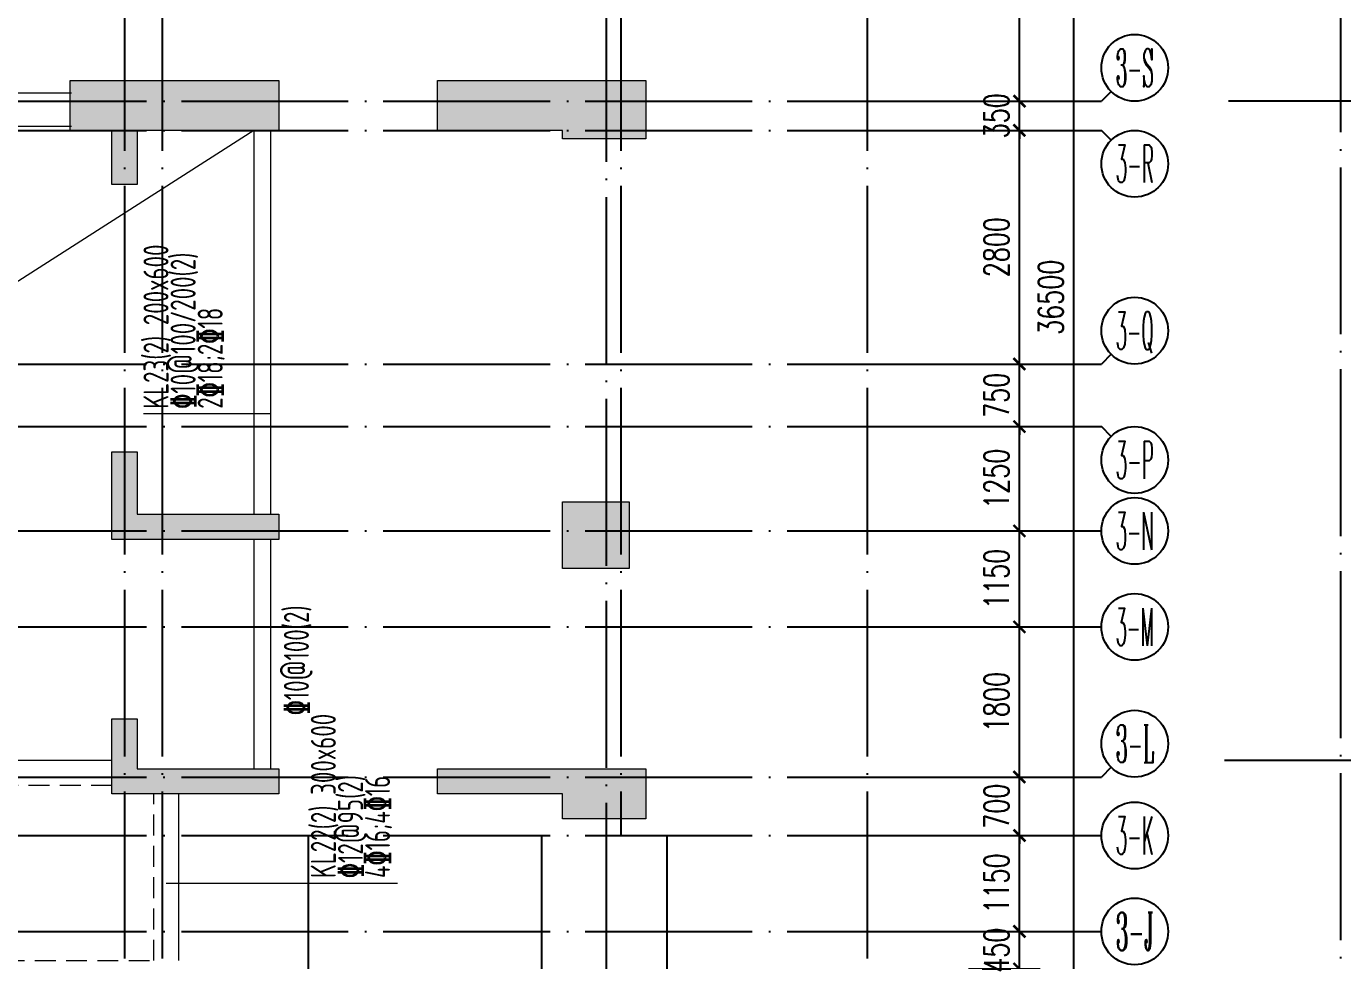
# Model space of a CAD drawing. Header units: millimetres. Extents: x 1089227 to 13101469, y 618865 to 10240562.
# Drawn here: x 3779074 to 3794853, y 4857557 to 4868755 of the extents above; entities that cross this region are included whole.
import ezdxf
from ezdxf.enums import TextEntityAlignment as Align

# ---------------------------------------------------------------- set-up
doc = ezdxf.new("R2010")
doc.units = ezdxf.units.MM
doc.header["$LTSCALE"] = 1000
doc.header["$PDMODE"] = 3
doc.header["$PDSIZE"] = 200
doc.linetypes.add('DOTE', pattern=[2.42, 2, -0.2, 0.02, -0.2])
doc.linetypes.add('HIDDEN', pattern=[0.375, 0.25, -0.125])
doc.layers.get('0').update_dxf_attribs({"linetype": 'CONTINUOUS'})
doc.layers.get('Defpoints').update_dxf_attribs({"linetype": 'CONTINUOUS'})
for name, color, linetype in [('AXIS', 3, 'CONTINUOUS'), ('AXIS_TEXT', 7, 'CONTINUOUS'), ('C-H', 8, 'CONTINUOUS'), ('DOTE', 1, 'DOTE')]:
    doc.layers.add(name, color=color, linetype=linetype)
for name, color, linetype, lineweight in [('S-BEAM-DASH', 4, 'HIDDEN', 0), ('S-HOLE', 11, 'CONTINUOUS', 0), ('S-WALL', 31, 'CONTINUOUS', 0), ('梁原位标注', 7, 'CONTINUOUS', 18), ('梁名称编号', 2, 'CONTINUOUS', 18), ('梁标注引线', 2, 'CONTINUOUS', 18), ('梁集中标注', 2, 'CONTINUOUS', 18)]:
    doc.layers.add(name, color=color, linetype=linetype, lineweight=lineweight)
doc.styles.add('_TCH_AXIS', font='COMPLEX', dxfattribs={"bigfont": 'AllInOneBig.shx'})
doc.styles.add('_TCH_DIM_T3', font='SIMPLEX', dxfattribs={"width": 0.705882, "bigfont": 'AllInOneBig.shx'})
doc.styles.add('COMPLEX', font='COMPLEX', dxfattribs={"bigfont": 'AllInOneBig.shx'})
doc.styles.add('Style 1', font='yjkeng.shx', dxfattribs={"width": 0.7, "height": 300, "bigfont": 'yjkchn.shx'})
doc.dimstyles.new('_TCH_ARCH&&100', dxfattribs={"dimtxt": 297.5, "dimasz": 100, "dimexe": 250, "dimexo": 300, "dimgap": 126.25, "dimtad": 1, "dimdec": 0, "dimzin": 0, "dimdsep": 46, "dimtxsty": '_TCH_DIM_T3', "dimblk": 'ARCHTICK', "dimcen": 0.09, "dimclrt": 7, "dimazin": 2, "dimtfac": 1, "dimtdec": 0, "dimtix": 1, "dimtmove": 2, "dimatfit": 3, "dimfxl": 0, "dimtolj": 1, "dimtzin": 0, "dimarcsym": 0})

# ---------------------------------------------------------------- blocks, each defined once
blk = doc.blocks.new('_AXISO')
blk.add_circle((0, 0), 0.5)
at = {"layer": 'AXIS_TEXT', "style": 'COMPLEX', "width": 1.041667}
blk.add_attdef('A', text='', height=0.56, dxfattribs=at).set_placement((-0.25, -0.28), (0.25, -0.28), align=Align.FIT)
blk = doc.blocks.new('_ArchTick')
at = {"color": 0, "linetype": 'ByBlock', "const_width": 0.3}
blk.add_lwpolyline([(-0.71, -0.71), (0.71, 0.71)], dxfattribs=at)
blk = doc.blocks.new('*D160')
at = {"layer": 'AXIS', "color": 0, "lineweight": -2, "transparency": 16777216}
for p, q in [((-113808, 58546), (-112296, 58546)), ((-112546, 22046), (-112546, 58546)), ((-113808, 22046), (-112296, 22046))]:
    blk.add_line(p, q, dxfattribs=at)
at = {"layer": 'Defpoints', "color": 0, "transparency": 16777216}
for p in [(-114108, 58546), (-112546, 58546), (-114108, 22046)]:
    blk.add_point(p, dxfattribs=at)
at = {"layer": 'AXIS', "color": 0, "lineweight": -2, "transparency": 16777216, "xscale": 100, "yscale": 100, "zscale": 100}
for p, rotation in [((-112546, 58546), 90), ((-112546, 22046), 270)]:
    blk.add_blockref('_ArchTick', p, dxfattribs=dict(at, rotation=rotation))
at = {"layer": 'AXIS', "color": 7, "transparency": 16777216, "insert": (-112821, 40296), "char_height": 297.5, "attachment_point": 5, "rotation": 90, "style": '_TCH_DIM_T3'}
blk.add_mtext('\\A1;36500', dxfattribs=at)
blk = doc.blocks.new('*D168')
at = {"layer": 'AXIS', "color": 0, "lineweight": -2, "transparency": 16777216}
for p, q in [((-113808, 32696), (-112947, 32696)), ((-113197, 32696), (-113197, 32796)), ((-113197, 32246), (-113197, 32696)), ((-113808, 32246), (-112947, 32246)), ((-113197, 32246), (-113197, 32146))]:
    blk.add_line(p, q, dxfattribs=at)
at = {"layer": 'Defpoints', "color": 0, "transparency": 16777216}
for p in [(-114108, 32696), (-113197, 32696), (-114108, 32246)]:
    blk.add_point(p, dxfattribs=at)
at = {"layer": 'AXIS', "color": 0, "lineweight": -2, "transparency": 16777216, "xscale": 100, "yscale": 100, "zscale": 100}
for p, rotation in [((-113197, 32696), 270), ((-113197, 32246), 90)]:
    blk.add_blockref('_ArchTick', p, dxfattribs=dict(at, rotation=rotation))
at = {"layer": 'AXIS', "color": 7, "transparency": 16777216, "insert": (-113472, 32471), "char_height": 297.5, "attachment_point": 5, "rotation": 90, "style": '_TCH_DIM_T3'}
blk.add_mtext('\\A1;450', dxfattribs=at)
blk = doc.blocks.new('*D169')
at = {"layer": 'AXIS', "color": 0, "lineweight": -2, "transparency": 16777216}
for p, q in [((-113808, 33846), (-112947, 33846)), ((-113197, 32696), (-113197, 33846)), ((-113808, 32696), (-112947, 32696))]:
    blk.add_line(p, q, dxfattribs=at)
at = {"layer": 'Defpoints', "color": 0, "transparency": 16777216}
for p in [(-114108, 33846), (-113197, 33846), (-114108, 32696)]:
    blk.add_point(p, dxfattribs=at)
at = {"layer": 'AXIS', "color": 0, "lineweight": -2, "transparency": 16777216, "xscale": 100, "yscale": 100, "zscale": 100}
for p, rotation in [((-113197, 33846), 90), ((-113197, 32696), 270)]:
    blk.add_blockref('_ArchTick', p, dxfattribs=dict(at, rotation=rotation))
at = {"layer": 'AXIS', "color": 7, "transparency": 16777216, "insert": (-113472, 33271), "char_height": 297.5, "attachment_point": 5, "rotation": 90, "style": '_TCH_DIM_T3'}
blk.add_mtext('\\A1;1150', dxfattribs=at)
blk = doc.blocks.new('*D170')
at = {"layer": 'AXIS', "color": 0, "lineweight": -2, "transparency": 16777216}
for p, q in [((-113197, 34546), (-113197, 34646)), ((-113808, 34546), (-112947, 34546)), ((-113197, 33846), (-113197, 34546)), ((-113808, 33846), (-112947, 33846)), ((-113197, 33846), (-113197, 33746))]:
    blk.add_line(p, q, dxfattribs=at)
at = {"layer": 'Defpoints', "color": 0, "transparency": 16777216}
for p in [(-114108, 34546), (-113197, 34546), (-114108, 33846)]:
    blk.add_point(p, dxfattribs=at)
at = {"layer": 'AXIS', "color": 0, "lineweight": -2, "transparency": 16777216, "xscale": 100, "yscale": 100, "zscale": 100}
for p, rotation in [((-113197, 34546), 270), ((-113197, 33846), 90)]:
    blk.add_blockref('_ArchTick', p, dxfattribs=dict(at, rotation=rotation))
at = {"layer": 'AXIS', "color": 7, "transparency": 16777216, "insert": (-113472, 34196), "char_height": 297.5, "attachment_point": 5, "rotation": 90, "style": '_TCH_DIM_T3'}
blk.add_mtext('\\A1;700', dxfattribs=at)
blk = doc.blocks.new('*D171')
at = {"layer": 'AXIS', "color": 0, "lineweight": -2, "transparency": 16777216}
for p, q in [((-113808, 36346), (-112947, 36346)), ((-113197, 34546), (-113197, 36346)), ((-113808, 34546), (-112947, 34546))]:
    blk.add_line(p, q, dxfattribs=at)
at = {"layer": 'Defpoints', "color": 0, "transparency": 16777216}
for p in [(-114108, 36346), (-113197, 36346), (-114108, 34546)]:
    blk.add_point(p, dxfattribs=at)
at = {"layer": 'AXIS', "color": 0, "lineweight": -2, "transparency": 16777216, "xscale": 100, "yscale": 100, "zscale": 100}
for p, rotation in [((-113197, 36346), 90), ((-113197, 34546), 270)]:
    blk.add_blockref('_ArchTick', p, dxfattribs=dict(at, rotation=rotation))
at = {"layer": 'AXIS', "color": 7, "transparency": 16777216, "insert": (-113472, 35446), "char_height": 297.5, "attachment_point": 5, "rotation": 90, "style": '_TCH_DIM_T3'}
blk.add_mtext('\\A1;1800', dxfattribs=at)
blk = doc.blocks.new('*D172')
at = {"layer": 'AXIS', "color": 0, "lineweight": -2, "transparency": 16777216}
for p, q in [((-113808, 37496), (-112947, 37496)), ((-113197, 36346), (-113197, 37496)), ((-113808, 36346), (-112947, 36346))]:
    blk.add_line(p, q, dxfattribs=at)
at = {"layer": 'Defpoints', "color": 0, "transparency": 16777216}
for p in [(-114108, 37496), (-113197, 37496), (-114108, 36346)]:
    blk.add_point(p, dxfattribs=at)
at = {"layer": 'AXIS', "color": 0, "lineweight": -2, "transparency": 16777216, "xscale": 100, "yscale": 100, "zscale": 100}
for p, rotation in [((-113197, 37496), 90), ((-113197, 36346), 270)]:
    blk.add_blockref('_ArchTick', p, dxfattribs=dict(at, rotation=rotation))
at = {"layer": 'AXIS', "color": 7, "transparency": 16777216, "insert": (-113472, 36921), "char_height": 297.5, "attachment_point": 5, "rotation": 90, "style": '_TCH_DIM_T3'}
blk.add_mtext('\\A1;1150', dxfattribs=at)
blk = doc.blocks.new('*D173')
at = {"layer": 'AXIS', "color": 0, "lineweight": -2, "transparency": 16777216}
for p, q in [((-113808, 38746), (-112947, 38746)), ((-113197, 37496), (-113197, 38746)), ((-113808, 37496), (-112947, 37496))]:
    blk.add_line(p, q, dxfattribs=at)
at = {"layer": 'Defpoints', "color": 0, "transparency": 16777216}
for p in [(-114108, 38746), (-113197, 38746), (-114108, 37496)]:
    blk.add_point(p, dxfattribs=at)
at = {"layer": 'AXIS', "color": 0, "lineweight": -2, "transparency": 16777216, "xscale": 100, "yscale": 100, "zscale": 100}
for p, rotation in [((-113197, 38746), 90), ((-113197, 37496), 270)]:
    blk.add_blockref('_ArchTick', p, dxfattribs=dict(at, rotation=rotation))
at = {"layer": 'AXIS', "color": 7, "transparency": 16777216, "insert": (-113472, 38121), "char_height": 297.5, "attachment_point": 5, "rotation": 90, "style": '_TCH_DIM_T3'}
blk.add_mtext('\\A1;1250', dxfattribs=at)
blk = doc.blocks.new('*D174')
at = {"layer": 'AXIS', "color": 0, "lineweight": -2, "transparency": 16777216}
for p, q in [((-113808, 39496), (-112947, 39496)), ((-113197, 39496), (-113197, 39596)), ((-113197, 38746), (-113197, 39496)), ((-113808, 38746), (-112947, 38746)), ((-113197, 38746), (-113197, 38646))]:
    blk.add_line(p, q, dxfattribs=at)
at = {"layer": 'Defpoints', "color": 0, "transparency": 16777216}
for p in [(-114108, 39496), (-113197, 39496), (-114108, 38746)]:
    blk.add_point(p, dxfattribs=at)
at = {"layer": 'AXIS', "color": 0, "lineweight": -2, "transparency": 16777216, "xscale": 100, "yscale": 100, "zscale": 100}
for p, rotation in [((-113197, 39496), 270), ((-113197, 38746), 90)]:
    blk.add_blockref('_ArchTick', p, dxfattribs=dict(at, rotation=rotation))
at = {"layer": 'AXIS', "color": 7, "transparency": 16777216, "insert": (-113472, 39121), "char_height": 297.5, "attachment_point": 5, "rotation": 90, "style": '_TCH_DIM_T3'}
blk.add_mtext('\\A1;750', dxfattribs=at)
blk = doc.blocks.new('*D175')
at = {"layer": 'AXIS', "color": 0, "lineweight": -2, "transparency": 16777216}
for p, q in [((-113808, 42296), (-112947, 42296)), ((-113197, 39496), (-113197, 42296)), ((-113808, 39496), (-112947, 39496))]:
    blk.add_line(p, q, dxfattribs=at)
at = {"layer": 'Defpoints', "color": 0, "transparency": 16777216}
for p in [(-114108, 42296), (-113197, 42296), (-114108, 39496)]:
    blk.add_point(p, dxfattribs=at)
at = {"layer": 'AXIS', "color": 0, "lineweight": -2, "transparency": 16777216, "xscale": 100, "yscale": 100, "zscale": 100}
for p, rotation in [((-113197, 42296), 90), ((-113197, 39496), 270)]:
    blk.add_blockref('_ArchTick', p, dxfattribs=dict(at, rotation=rotation))
at = {"layer": 'AXIS', "color": 7, "transparency": 16777216, "insert": (-113472, 40896), "char_height": 297.5, "attachment_point": 5, "rotation": 90, "style": '_TCH_DIM_T3'}
blk.add_mtext('\\A1;2800', dxfattribs=at)
blk = doc.blocks.new('*D176')
at = {"layer": 'AXIS', "color": 0, "lineweight": -2, "transparency": 16777216}
for p, q in [((-113808, 42646), (-112947, 42646)), ((-113197, 42646), (-113197, 42746)), ((-113197, 42296), (-113197, 42646)), ((-113808, 42296), (-112947, 42296)), ((-113197, 42296), (-113197, 42196))]:
    blk.add_line(p, q, dxfattribs=at)
at = {"layer": 'Defpoints', "color": 0, "transparency": 16777216}
for p in [(-114108, 42646), (-113197, 42646), (-114108, 42296)]:
    blk.add_point(p, dxfattribs=at)
at = {"layer": 'AXIS', "color": 0, "lineweight": -2, "transparency": 16777216, "xscale": 100, "yscale": 100, "zscale": 100}
for p, rotation in [((-113197, 42646), 270), ((-113197, 42296), 90)]:
    blk.add_blockref('_ArchTick', p, dxfattribs=dict(at, rotation=rotation))
at = {"layer": 'AXIS', "color": 7, "transparency": 16777216, "insert": (-113472, 42471), "char_height": 297.5, "attachment_point": 5, "rotation": 90, "style": '_TCH_DIM_T3'}
blk.add_mtext('\\A1;350', dxfattribs=at)
blk = doc.blocks.new('*D177')
at = {"layer": 'AXIS', "color": 0, "lineweight": -2, "transparency": 16777216}
for p, q in [((-113808, 46446), (-112947, 46446)), ((-113197, 42646), (-113197, 46446)), ((-113808, 42646), (-112947, 42646))]:
    blk.add_line(p, q, dxfattribs=at)
at = {"layer": 'Defpoints', "color": 0, "transparency": 16777216}
for p in [(-114108, 46446), (-113197, 46446), (-114108, 42646)]:
    blk.add_point(p, dxfattribs=at)
at = {"layer": 'AXIS', "color": 0, "lineweight": -2, "transparency": 16777216, "xscale": 100, "yscale": 100, "zscale": 100}
for p, rotation in [((-113197, 46446), 90), ((-113197, 42646), 270)]:
    blk.add_blockref('_ArchTick', p, dxfattribs=dict(at, rotation=rotation))
at = {"layer": 'AXIS', "color": 7, "transparency": 16777216, "insert": (-113472, 44546), "char_height": 297.5, "attachment_point": 5, "rotation": 90, "style": '_TCH_DIM_T3'}
blk.add_mtext('\\A1;3800', dxfattribs=at)
blk = doc.blocks.new('裙房轴网260428')
at = {"layer": 'DOTE', "color": 16, "linetype": 'DOTE'}
for p, q in [((-109350, 82992.6), (-109350, -1000)), ((-118150, 80217.5), (-118150, -1000)), ((-110690, 42650), (-1866, 42650)), ((-110738.7, 34750), (-43972.1, 34750))]:
    blk.add_line(p, q, dxfattribs=at)
blk = doc.blocks.new('QZ-TL-0808')
at = {"layer": 'C-H'}
for points in [[(-84141, -54118), (-84141, -53468), (-84641, -53468), (-84641, -52868), (-82141, -52868), (-82141, -53468), (-83841, -53468), (-83841, -54118)], [(-80241, -52868), (-77741, -52868), (-77741, -53568), (-78741, -53568), (-78741, -53468), (-80241, -53468)], [(-84141, -58369), (-84141, -57319), (-83841, -57319), (-83841, -58069), (-82141, -58069), (-82141, -58369)], [(-78741, -57918), (-77941, -57918), (-77941, -58718), (-78741, -58718)], [(-84141, -61418), (-84141, -60518), (-83841, -60518), (-83841, -61118), (-82141, -61118), (-82141, -61418)], [(-80241, -61118), (-77741, -61118), (-77741, -61718), (-78741, -61718), (-78741, -61418), (-80241, -61418)]]:
    blk.add_hatch(color=256, dxfattribs=at).paths.add_polyline_path(points)
at = {"layer": 'S-WALL'}
for points in [[(-84141, -54118), (-84141, -53468), (-84641, -53468), (-84641, -52868), (-82141, -52868), (-82141, -53468), (-83841, -53468), (-83841, -54118), (-84141, -54118)], [(-84141, -58369), (-84141, -57319), (-83841, -57319), (-83841, -58069), (-82141, -58069), (-82141, -58369), (-84141, -58369)], [(-84141, -61418), (-84141, -60518), (-83841, -60518), (-83841, -61118), (-82141, -61118), (-82141, -61418), (-84141, -61418)], [(-80241, -61118), (-77741, -61118), (-77741, -61718), (-78741, -61718), (-78741, -61418), (-80241, -61418), (-80241, -61118)]]:
    blk.add_lwpolyline(points, dxfattribs=at)
for points in [[(-80241, -52868), (-77741, -52868), (-77741, -53568), (-78741, -53568), (-78741, -53468), (-80241, -53468)], [(-78741, -57918), (-77941, -57918), (-77941, -58718), (-78741, -58718)]]:
    blk.add_lwpolyline(points, close=True, dxfattribs=at)
blk = doc.blocks.new('1F柱网-0808')
blk.add_blockref('QZ-TL-0808', (144880, 148457))
blk = doc.blocks.new('2FJGBZ')
at = {"layer": 'S-BEAM-DASH', "linetype": 'Continuous'}
for p, q in [((59139, 95439), (60252, 95439)), ((59141, 95040), (60253, 95040)), ((62440, 94989), (62440, 90390)), ((62640, 94989), (62640, 90390)), ((62440, 90088), (62440, 87339)), ((62640, 90088), (62640, 87339)), ((60739, 87437), (58439, 87437)), ((61539, 85039), (61539, 87039))]:
    blk.add_line(p, q, dxfattribs=at)
at = {"layer": 'S-BEAM-DASH'}
for p, q in [((60739, 87137), (58439, 87137)), ((61239, 85039), (61239, 87039)), ((59439, 85039), (61239, 85039))]:
    blk.add_line(p, q, dxfattribs=at)
at = {"layer": 'S-HOLE'}
blk.add_lwpolyline([(62440, 94989), (59522, 93124), (58441, 87567)], dxfattribs=at)
blk.add_blockref('1F柱网-0808', (0, 0))
blk = doc.blocks.new('塔楼轴网260428')
at = {"layer": 'AXIS'}
for p, q in [((-112097.6, 42762.8), (-112214.8, 42645.6)), ((-114108.2, 42645.6), (-112214.8, 42645.6)), ((-114108.2, 42295.6), (-112214.8, 42295.6)), ((-112097.6, 42178.5), (-112214.8, 42295.6)), ((-112097.6, 39612.8), (-112214.8, 39495.6)), ((-114108.2, 39495.6), (-112214.8, 39495.6)), ((-114108.2, 38745.6), (-112214.8, 38745.6)), ((-112097.6, 38628.5), (-112214.8, 38745.6)), ((-114108.2, 37495.6), (-112214.8, 37495.6)), ((-114108.2, 36345.6), (-112214.8, 36345.6)), ((-112097.6, 34662.8), (-112214.8, 34545.6)), ((-114108.2, 34545.6), (-112214.8, 34545.6)), ((-114108.2, 33845.6), (-112214.8, 33845.6)), ((-114108.2, 32695.6), (-112214.8, 32695.6))]:
    blk.add_line(p, q, dxfattribs=at)
at = {"layer": 'DOTE', "color": 14}
for p, q in [((-123923.7, 63411.5), (-123923.7, 18841.8)), ((-123473.7, 63411.5), (-123473.7, 18841.8)), ((-117973.7, 63411.5), (-117973.7, 33845.6)), ((-115023.7, 63411.5), (-115023.7, 18841.8)), ((-147441.8, 42645.6), (-114108.2, 42645.6)), ((-147441.8, 42295.6), (-114108.2, 42295.6)), ((-147441.8, 39495.6), (-114108.2, 39495.6)), ((-147441.8, 38745.6), (-114108.2, 38745.6)), ((-147441.8, 37495.6), (-114108.2, 37495.6)), ((-147441.8, 36345.6), (-114108.2, 36345.6)), ((-147441.8, 34545.6), (-114108.2, 34545.6)), ((-147441.8, 33845.6), (-114108.2, 33845.6)), ((-121723.7, 33845.6), (-121723.7, 18841.8)), ((-118923.7, 33845.6), (-118923.7, 18841.8)), ((-117423.7, 33845.6), (-117423.7, 18841.8)), ((-147441.8, 32695.6), (-114108.2, 32695.6))]:
    blk.add_line(p, q, dxfattribs=at)
at = {"layer": 'AXIS'}
ref = blk.add_blockref('_AXISO', (-111814.8, 43045.6), dxfattribs=dict(at, xscale=800, yscale=800, zscale=800))
ref.add_attrib('A', '3-S', dxfattribs={"layer": 'AXIS_TEXT', "height": 452.55, "style": '_TCH_AXIS', "width": 0.355932}).set_placement((-112041, 42819.3), (-111588.5, 42819.3), align=Align.FIT)
ref = blk.add_blockref('_AXISO', (-111814.8, 41895.6), dxfattribs=dict(at, xscale=800, yscale=800, zscale=800))
ref.add_attrib('A', '3-R', dxfattribs={"layer": 'AXIS_TEXT', "height": 452.55, "style": '_TCH_AXIS', "width": 0.333333}).set_placement((-112041, 41669.3), (-111588.5, 41669.3), align=Align.FIT)
ref = blk.add_blockref('_AXISO', (-111814.8, 39895.6), dxfattribs=dict(at, xscale=800, yscale=800, zscale=800))
ref.add_attrib('A', '3-Q', dxfattribs={"layer": 'AXIS_TEXT', "height": 452.55, "style": '_TCH_AXIS', "width": 0.344262}).set_placement((-112041, 39669.3), (-111588.5, 39669.3), align=Align.FIT)
ref = blk.add_blockref('_AXISO', (-111814.8, 38345.6), dxfattribs=dict(at, xscale=800, yscale=800, zscale=800))
ref.add_attrib('A', '3-P', dxfattribs={"layer": 'AXIS_TEXT', "height": 452.55, "style": '_TCH_AXIS', "width": 0.33871}).set_placement((-112041, 38119.3), (-111588.5, 38119.3), align=Align.FIT)
ref = blk.add_blockref('_AXISO', (-111814.8, 37495.6), dxfattribs=dict(at, xscale=800, yscale=800, zscale=800))
ref.add_attrib('A', '3-N', dxfattribs={"layer": 'AXIS_TEXT', "height": 452.55, "style": '_TCH_AXIS', "width": 0.328125}).set_placement((-112041, 37269.3), (-111588.5, 37269.3), align=Align.FIT)
ref = blk.add_blockref('_AXISO', (-111814.8, 36345.6), dxfattribs=dict(at, xscale=800, yscale=800, zscale=800))
ref.add_attrib('A', '3-M', dxfattribs={"layer": 'AXIS_TEXT', "height": 452.55, "style": '_TCH_AXIS', "width": 0.318182}).set_placement((-112041, 36119.3), (-111588.5, 36119.3), align=Align.FIT)
ref = blk.add_blockref('_AXISO', (-111814.8, 34945.6), dxfattribs=dict(at, xscale=800, yscale=800, zscale=800))
ref.add_attrib('A', '3-L', dxfattribs={"layer": 'AXIS_TEXT', "height": 452.55, "style": '_TCH_AXIS', "width": 0.35}).set_placement((-112041, 34719.3), (-111588.5, 34719.3), align=Align.FIT)
ref = blk.add_blockref('_AXISO', (-111814.8, 33845.6), dxfattribs=dict(at, xscale=800, yscale=800, zscale=800))
ref.add_attrib('A', '3-K', dxfattribs={"layer": 'AXIS_TEXT', "height": 452.55, "style": '_TCH_AXIS', "width": 0.328125}).set_placement((-112041, 33619.3), (-111588.5, 33619.3), align=Align.FIT)
ref = blk.add_blockref('_AXISO', (-111814.8, 32695.6), dxfattribs=dict(at, xscale=800, yscale=800, zscale=800))
ref.add_attrib('A', '3-J', dxfattribs={"layer": 'AXIS_TEXT', "height": 452.55, "style": '_TCH_AXIS', "width": 0.375}).set_placement((-112041, 32469.3), (-111588.5, 32469.3), align=Align.FIT)
for p1, p2, distance, picture, middle in [((-114108.2, 22045.6), (-114108.2, 58545.6), -1561.9, '*D160', (-112821.3, 40295.6)), ((-114108.2, 42645.6), (-114108.2, 46445.6), -911, '*D177', (-113472.2, 44545.6)), ((-114108.2, 42295.6), (-114108.2, 42645.6), -911, '*D176', (-113472.2, 42470.6)), ((-114108.2, 39495.6), (-114108.2, 42295.6), -911, '*D175', (-113472.2, 40895.6)), ((-114108.2, 38745.6), (-114108.2, 39495.6), -911, '*D174', (-113472.2, 39120.6)), ((-114108.2, 37495.6), (-114108.2, 38745.6), -911, '*D173', (-113472.2, 38120.6)), ((-114108.2, 36345.6), (-114108.2, 37495.6), -911, '*D172', (-113472.2, 36920.6)), ((-114108.2, 34545.6), (-114108.2, 36345.6), -911, '*D171', (-113472.2, 35445.6)), ((-114108.2, 33845.6), (-114108.2, 34545.6), -911, '*D170', (-113472.2, 34195.6)), ((-114108.2, 32695.6), (-114108.2, 33845.6), -911, '*D169', (-113472.2, 33270.6)), ((-114108.2, 32245.6), (-114108.2, 32695.6), -911, '*D168', (-113472.2, 32470.6))]:
    dim = blk.add_aligned_dim(p1=p1, p2=p2, distance=distance, dimstyle='_TCH_ARCH&&100', dxfattribs=at)
    dim.commit()
    dim.dimension.update_dxf_attribs({"geometry": picture, "text_midpoint": middle})
blk = doc.blocks.new('04地块地下轴网260428')
for name in ['裙房轴网260428', '塔楼轴网260428']:
    blk.add_blockref(name, (0, 0))

msp = doc.modelspace()

# ---------------------------------------------------------------- linework, layer by layer
at = {"layer": '梁标注引线', "color": 6, "lineweight": 18}
for p, q in [((3782001.779, 4864111.654), (3780478.702, 4864111.654)), ((3780751.576, 4858487.304), (3783524.653, 4858487.304))]:
    msp.add_line(p, q, dxfattribs=at)

# ---------------------------------------------------------------- block references
for name, p in [('2FJGBZ', (3719362.209, 4772518.421)), ('04地块地下轴网260428', (3904175.334, 4825211.796))]:
    msp.add_blockref(name, p)

# ---------------------------------------------------------------- texts
at = {"layer": '梁原位标注', "style": 'Style 1', "width": 0.7}
msp.add_text('%%13210@100(2)', height=300, rotation=90, dxfattribs=at).set_placement((3782161.779, 4861157.106), align=Align.TOP_CENTER)
at = {"layer": '梁名称编号', "color": 6, "style": 'Style 1', "width": 0.7}
msp.add_text('KL23(2) 200x600', height=300, rotation=90, dxfattribs=at).set_placement((3780478.702, 4864171.654), align=Align.TOP_LEFT)
msp.add_text('KL22(2) 300x600', height=300, rotation=90, dxfattribs=at).set_placement((3782874.653, 4858547.304), align=Align.BOTTOM_LEFT)
at = {"layer": '梁集中标注', "color": 6, "style": 'Style 1', "width": 0.7}
for s, p in [('%%13210@100/200(2)', (3780803.702, 4864171.654)), ('2%%13318;2%%13318', (3781128.702, 4864171.654))]:
    msp.add_text(s, height=300, rotation=90, dxfattribs=at).set_placement(p, align=Align.TOP_LEFT)
for s, p in [('%%13212@95(2)', (3783199.653, 4858547.304)), ('4%%13316;4%%13316', (3783524.653, 4858547.304))]:
    msp.add_text(s, height=300, rotation=90, dxfattribs=at).set_placement(p, align=Align.BOTTOM_LEFT)

doc.saveas('drawing.dxf')
